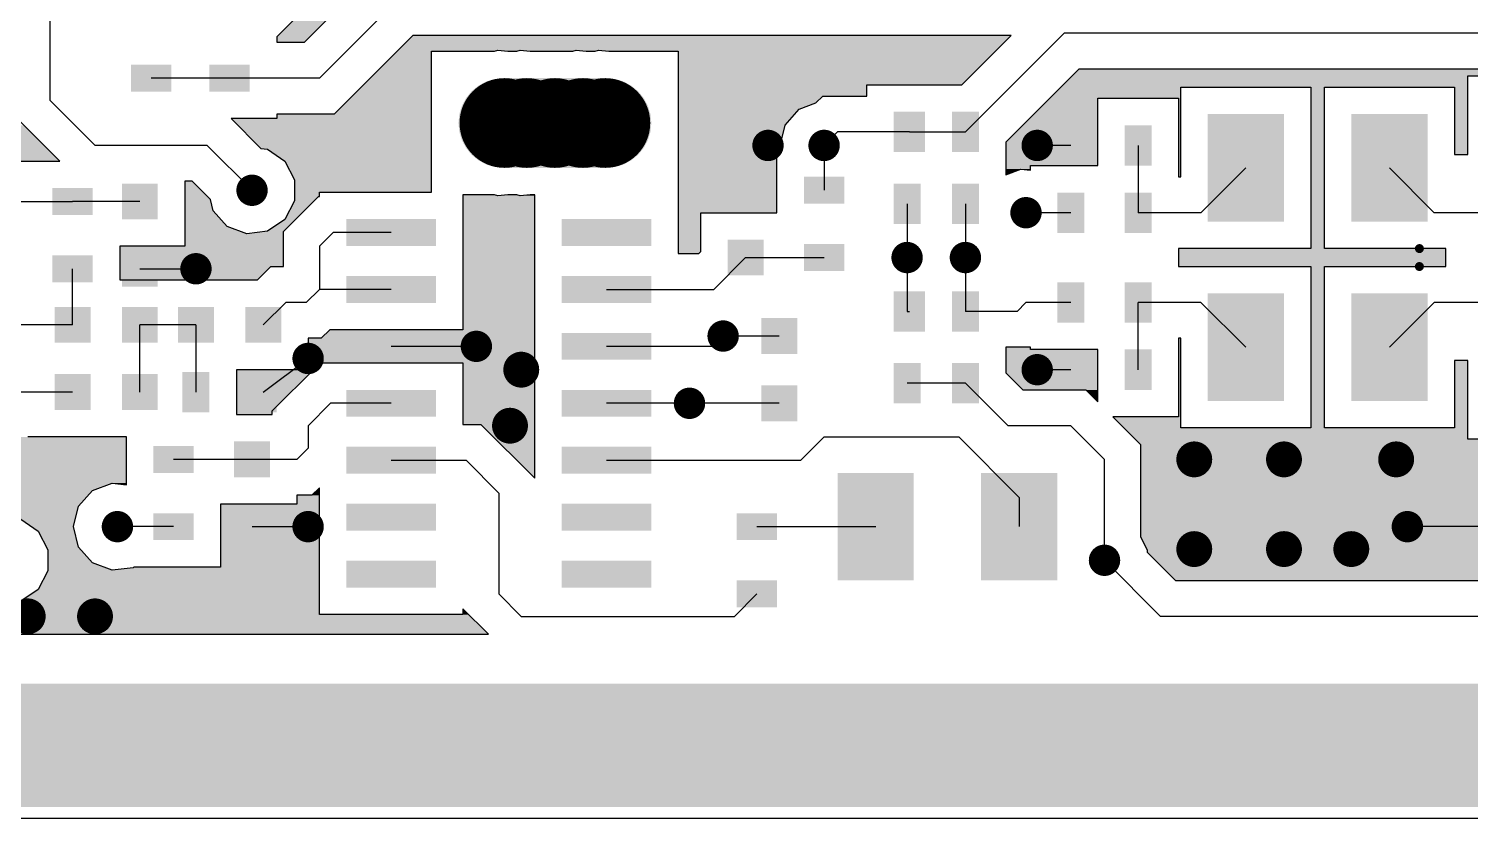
# Model space of a CAD drawing. Extents: x 295 to 953, y 10 to 290.
# Drawn here: x 784.4 to 837.4, y 85 to 114 of the extents above; entities that cross this region are included whole.
import ezdxf

# ---------------------------------------------------------------- set-up
doc = ezdxf.new("R2010")
doc.units = 0
doc.header["$LTSCALE"] = 5
doc.header["$MEASUREMENT"] = 0
doc.layers.get('0').update_dxf_attribs({"linetype": 'CONTINUOUS', "lineweight": 25})
doc.layers.add('16_COMP_GBR', color=1, linetype='CONTINUOUS')

msp = doc.modelspace()

# ---------------------------------------------------------------- linework, layer by layer
for points, const_width in [([(801.034, 110.575, 1), (802.684, 110.575, 1)], 1.65), ([(801.859, 110.575, 1), (803.509, 110.575, 1)], 1.65), ([(802.89, 110.575, 1), (804.54, 110.575, 1)], 1.65), ([(803.921, 110.575, 1), (805.571, 110.575, 1)], 1.65), ([(804.746, 110.575, 1), (806.396, 110.575, 1)], 1.65), ([(811.264, 109.75, 1), (811.841, 109.75, 1)], 0.577), ([(813.326, 109.75, 1), (813.904, 109.75, 1)], 0.577), ([(821.164, 109.75, 1), (821.741, 109.75, 1)], 0.577), ([(792.289, 108.1, 1), (792.866, 108.1, 1)], 0.577), ([(820.751, 107.275, 1), (821.329, 107.275, 1)], 0.577), ([(816.379, 105.625, 1), (816.956, 105.625, 1)], 0.577), ([(818.524, 105.625, 1), (819.101, 105.625, 1)], 0.577), ([(835.426, 105.955, 1), (835.591, 105.955, 1)], 0.165), ([(790.226, 105.213, 1), (790.804, 105.213, 1)], 0.577), ([(835.426, 105.295, 1), (835.591, 105.295, 1)], 0.165), ([(800.539, 102.358, 1), (801.116, 102.358, 1)], 0.577), ([(809.614, 102.738, 1), (810.191, 102.738, 1)], 0.577), ([(794.351, 101.913, 1), (794.929, 101.913, 1)], 0.577), ([(802.148, 101.5, 1), (802.808, 101.5, 1)], 0.66), ([(821.164, 101.5, 1), (821.741, 101.5, 1)], 0.577), ([(808.376, 100.263, 1), (808.954, 100.263, 1)], 0.577), ([(801.735, 99.438, 1), (802.395, 99.438, 1)], 0.66), ([(826.898, 98.2, 1), (827.558, 98.2, 1)], 0.66), ([(830.198, 98.2, 1), (830.858, 98.2, 1)], 0.66), ([(834.323, 98.2, 1), (834.983, 98.2, 1)], 0.66), ([(787.339, 95.725, 1), (787.916, 95.725, 1)], 0.577), ([(794.351, 95.725, 1), (794.929, 95.725, 1)], 0.577), ([(834.776, 95.725, 1), (835.354, 95.725, 1)], 0.577), ([(826.898, 94.9, 1), (827.558, 94.9, 1)], 0.66), ([(830.198, 94.9, 1), (830.858, 94.9, 1)], 0.66), ([(832.673, 94.9, 1), (833.333, 94.9, 1)], 0.66), ([(823.639, 94.488, 1), (824.216, 94.488, 1)], 0.577), ([(783.998, 92.425, 1), (784.658, 92.425, 1)], 0.66), ([(786.473, 92.425, 1), (787.133, 92.425, 1)], 0.66)]:
    msp.add_lwpolyline(points, format="xyb", close=True, dxfattribs=dict(const_width=const_width))
for points in [[(789.608, 112.72), (789.608, 111.73), (788.123, 112.72), (788.123, 111.73)], [(792.495, 112.72), (792.495, 111.73), (791.01, 112.72), (791.01, 111.73)], [(817.328, 110.988), (817.328, 109.503), (816.173, 110.988), (816.173, 109.503)], [(819.308, 110.988), (819.308, 109.503), (818.318, 110.988), (818.318, 109.503)], [(830.528, 110.905), (830.528, 106.945), (827.723, 110.905), (827.723, 106.945)], [(835.808, 110.905), (835.808, 106.945), (833.003, 110.905), (833.003, 106.945)], [(823.185, 110.493), (823.185, 109.008), (822.195, 110.493), (822.195, 109.008)], [(825.66, 110.493), (825.66, 109.008), (824.67, 110.493), (824.67, 109.008)], [(811.388, 108.76), (811.388, 107.44), (810.068, 108.76), (810.068, 107.44)], [(786.72, 108.183), (786.72, 107.193), (785.235, 108.183), (785.235, 107.193)], [(789.113, 108.348), (789.113, 107.028), (787.793, 108.348), (787.793, 107.028)], [(814.358, 108.595), (814.358, 107.605), (812.873, 108.595), (812.873, 107.605)], [(817.163, 108.348), (817.163, 106.863), (816.173, 108.348), (816.173, 106.863)], [(819.308, 108.348), (819.308, 106.863), (818.318, 108.348), (818.318, 106.863)], [(823.185, 108.018), (823.185, 106.533), (822.195, 108.018), (822.195, 106.533)], [(825.66, 108.018), (825.66, 106.533), (824.67, 108.018), (824.67, 106.533)], [(799.343, 107.044), (799.343, 106.054), (796.043, 107.044), (796.043, 106.054)], [(807.263, 107.044), (807.263, 106.054), (803.963, 107.044), (803.963, 106.054)], [(811.388, 106.285), (811.388, 104.965), (810.068, 106.285), (810.068, 104.965)], [(814.358, 106.12), (814.358, 105.13), (812.873, 106.12), (812.873, 105.13)], [(786.72, 105.708), (786.72, 104.718), (785.235, 105.708), (785.235, 104.718)], [(789.113, 105.873), (789.113, 104.553), (787.793, 105.873), (787.793, 104.553)], [(799.343, 104.949), (799.343, 103.959), (796.043, 104.949), (796.043, 103.959)], [(807.263, 104.949), (807.263, 103.959), (803.963, 104.949), (803.963, 103.959)], [(823.185, 104.718), (823.185, 103.233), (822.195, 104.718), (822.195, 103.233)], [(825.66, 104.718), (825.66, 103.233), (824.67, 104.718), (824.67, 103.233)], [(817.328, 104.388), (817.328, 102.903), (816.173, 104.388), (816.173, 102.903)], [(819.308, 104.388), (819.308, 102.903), (818.318, 104.388), (818.318, 102.903)], [(830.528, 104.305), (830.528, 100.345), (827.723, 104.305), (827.723, 100.345)], [(835.808, 104.305), (835.808, 100.345), (833.003, 104.305), (833.003, 100.345)], [(786.638, 103.81), (786.638, 102.49), (785.318, 103.81), (785.318, 102.49)], [(789.113, 103.81), (789.113, 102.49), (787.793, 103.81), (787.793, 102.49)], [(791.175, 103.81), (791.175, 102.49), (789.855, 103.81), (789.855, 102.49)], [(793.65, 103.81), (793.65, 102.49), (792.33, 103.81), (792.33, 102.49)], [(812.625, 103.398), (812.625, 102.078), (811.305, 103.398), (811.305, 102.078)], [(799.343, 102.853), (799.343, 101.863), (796.043, 102.853), (796.043, 101.863)], [(807.263, 102.853), (807.263, 101.863), (803.963, 102.853), (803.963, 101.863)], [(823.185, 102.243), (823.185, 100.758), (822.195, 102.243), (822.195, 100.758)], [(825.66, 102.243), (825.66, 100.758), (824.67, 102.243), (824.67, 100.758)], [(786.638, 101.335), (786.638, 100.015), (785.318, 101.335), (785.318, 100.015)], [(789.113, 101.335), (789.113, 100.015), (787.793, 101.335), (787.793, 100.015)], [(791.01, 101.418), (791.01, 99.933), (790.02, 101.418), (790.02, 99.933)], [(793.485, 101.418), (793.485, 99.933), (792.495, 101.418), (792.495, 99.933)], [(817.163, 101.748), (817.163, 100.263), (816.173, 101.748), (816.173, 100.263)], [(819.308, 101.748), (819.308, 100.263), (818.318, 101.748), (818.318, 100.263)], [(799.343, 100.758), (799.343, 99.768), (796.043, 100.758), (796.043, 99.768)], [(807.263, 100.758), (807.263, 99.768), (803.963, 100.758), (803.963, 99.768)], [(812.625, 100.923), (812.625, 99.603), (811.305, 100.923), (811.305, 99.603)], [(790.433, 98.695), (790.433, 97.705), (788.948, 98.695), (788.948, 97.705)], [(793.238, 98.86), (793.238, 97.54), (791.918, 98.86), (791.918, 97.54)], [(799.343, 98.662), (799.343, 97.672), (796.043, 98.662), (796.043, 97.672)], [(807.263, 98.662), (807.263, 97.672), (803.963, 98.662), (803.963, 97.672)], [(816.915, 97.705), (816.915, 93.745), (814.11, 97.705), (814.11, 93.745)], [(822.195, 97.705), (822.195, 93.745), (819.39, 97.705), (819.39, 93.745)], [(839.19, 97.705), (839.19, 93.745), (836.385, 97.705), (836.385, 93.745)], [(799.343, 96.567), (799.343, 95.577), (796.043, 96.567), (796.043, 95.577)], [(807.263, 96.567), (807.263, 95.577), (803.963, 96.567), (803.963, 95.577)], [(790.433, 96.22), (790.433, 95.23), (788.948, 96.22), (788.948, 95.23)], [(793.238, 96.385), (793.238, 95.065), (791.918, 96.385), (791.918, 95.065)], [(811.883, 96.22), (811.883, 95.23), (810.398, 96.22), (810.398, 95.23)], [(799.343, 94.471), (799.343, 93.481), (796.043, 94.471), (796.043, 93.481)], [(807.263, 94.471), (807.263, 93.481), (803.963, 94.471), (803.963, 93.481)], [(811.883, 93.745), (811.883, 92.755), (810.398, 93.745), (810.398, 92.755)]]:
    msp.add_solid(points)
at = {"layer": '16_COMP_GBR', "color": 7}
for p, q in [((785.153, 111.4), (785.153, 129.138)), ((797.198, 117.454), (793.485, 113.741)), ((794.506, 113.545), (797.394, 116.432)), ((795.053, 112.225), (797.94, 115.113)), ((793.485, 113.741), (793.485, 113.545)), ((793.485, 113.545), (794.506, 113.545)), ((798.486, 113.793), (795.599, 110.905)), ((820.492, 113.793), (798.486, 113.793)), ((818.679, 111.978), (820.492, 113.793)), ((818.813, 110.245), (822.443, 113.875)), ((843.315, 113.875), (822.443, 113.875)), ((799.178, 113.215), (801.489, 113.215)), ((799.178, 110.6), (799.178, 113.215)), ((801.489, 113.215), (801.611, 113.25)), ((801.611, 113.25), (801.983, 113.215)), ((801.983, 113.215), (802.314, 113.215)), ((802.314, 113.215), (802.436, 113.25)), ((802.436, 113.25), (802.808, 113.215)), ((802.808, 113.215), (804.377, 113.215)), ((804.377, 113.215), (804.499, 113.25)), ((804.499, 113.25), (804.87, 113.215)), ((804.87, 113.215), (805.202, 113.215)), ((805.202, 113.215), (805.324, 113.25)), ((805.324, 113.25), (805.695, 113.215)), ((805.695, 113.215), (808.253, 113.215)), ((808.253, 113.215), (808.253, 105.774)), ((822.989, 112.555), (820.298, 109.864)), ((843.645, 112.555), (822.989, 112.555)), ((791.753, 112.225), (788.865, 112.225)), ((795.053, 112.225), (791.753, 112.225)), ((815.183, 111.978), (818.679, 111.978)), ((815.183, 111.565), (815.183, 111.978)), ((826.733, 111.895), (831.518, 111.895)), ((826.733, 108.595), (826.733, 111.895)), ((831.518, 111.895), (831.518, 105.955)), ((832.013, 111.895), (836.798, 111.895)), ((832.013, 105.955), (832.013, 111.895)), ((836.798, 111.895), (836.798, 109.418)), ((837.293, 112.308), (840.263, 112.308)), ((837.293, 109.418), (837.293, 112.308)), ((785.153, 111.4), (786.803, 109.75)), ((813.308, 111.311), (813.564, 111.565)), ((813.564, 111.565), (815.183, 111.565)), ((823.68, 111.483), (826.65, 111.483)), ((823.68, 109.008), (823.68, 111.483)), ((826.65, 111.483), (826.65, 108.595)), ((785.514, 109.173), (783.833, 110.854)), ((793.485, 110.905), (793.485, 110.74)), ((795.599, 110.905), (793.485, 110.905)), ((812.186, 110.501), (812.698, 111.078)), ((812.698, 111.078), (813.308, 111.311)), ((791.805, 110.74), (792.906, 109.639)), ((793.485, 110.74), (791.805, 110.74)), ((799.173, 110.575), (799.178, 110.6)), ((799.178, 110.55), (799.173, 110.575)), ((799.178, 108.034), (799.178, 110.55)), ((812, 109.75), (812.186, 110.501)), ((790.928, 109.75), (786.803, 109.75)), ((792.578, 108.1), (790.928, 109.75)), ((812.041, 109.585), (812, 109.75)), ((813.615, 109.75), (814.11, 110.245)), ((813.615, 109.75), (813.615, 108.1)), ((816.75, 110.245), (814.11, 110.245)), ((816.75, 110.245), (818.813, 110.245)), ((820.298, 109.864), (820.298, 108.671)), ((822.69, 109.75), (821.453, 109.75)), ((825.165, 109.75), (825.165, 107.275)), ((792.906, 109.639), (793.15, 109.61)), ((793.15, 109.61), (793.787, 109.171)), ((811.883, 109.585), (812.041, 109.585)), ((811.883, 107.275), (811.883, 109.585)), ((836.798, 109.418), (837.293, 109.418)), ((781.77, 109.173), (785.514, 109.173)), ((793.787, 109.171), (794.145, 108.486)), ((820.298, 108.671), (820.845, 108.879)), ((820.845, 108.879), (821.205, 108.834)), ((821.205, 109.008), (823.68, 109.008)), ((821.205, 108.834), (821.205, 109.008)), ((829.125, 108.925), (827.475, 107.275)), ((834.405, 108.925), (836.055, 107.275)), ((790.103, 108.43), (790.103, 106.038)), ((790.381, 108.43), (790.103, 108.43)), ((791.045, 107.765), (790.381, 108.43)), ((794.145, 108.486), (794.145, 107.714)), ((826.65, 108.595), (826.733, 108.595)), ((783.503, 107.688), (785.978, 107.688)), ((788.453, 107.688), (785.978, 107.688)), ((791.149, 107.349), (791.045, 107.765)), ((793.733, 106.584), (795.018, 107.869)), ((794.145, 107.714), (793.787, 107.029)), ((795.018, 107.869), (795.053, 107.869)), ((795.053, 108.034), (799.178, 108.034)), ((795.053, 107.869), (795.053, 108.034)), ((800.333, 107.935), (800.333, 102.969)), ((801.489, 107.935), (800.333, 107.935)), ((801.611, 107.9), (801.489, 107.935)), ((801.983, 107.935), (801.611, 107.9)), ((802.314, 107.935), (801.983, 107.935)), ((802.436, 107.9), (802.314, 107.935)), ((802.808, 107.935), (802.436, 107.9)), ((802.973, 107.935), (802.808, 107.935)), ((802.973, 97.51), (802.973, 107.935)), ((816.668, 107.605), (816.668, 105.625)), ((818.813, 107.605), (818.813, 105.625)), ((791.66, 106.772), (791.149, 107.349)), ((809.078, 107.275), (811.883, 107.275)), ((809.078, 105.843), (809.078, 107.275)), ((822.69, 107.275), (821.04, 107.275)), ((827.475, 107.275), (825.165, 107.275)), ((838.542, 107.275), (836.055, 107.275)), ((792.383, 106.498), (791.66, 106.772)), ((793.15, 106.59), (792.383, 106.498)), ((793.787, 107.029), (793.15, 106.59)), ((793.733, 105.295), (793.733, 106.584)), ((795.053, 106.038), (795.564, 106.549)), ((797.693, 106.549), (795.564, 106.549)), ((787.71, 106.038), (787.71, 104.8)), ((790.103, 106.038), (787.71, 106.038)), ((795.053, 106.038), (795.053, 104.454)), ((808.253, 105.774), (809.01, 105.774)), ((809.01, 105.774), (809.078, 105.843)), ((810.728, 105.625), (809.556, 104.454)), ((810.728, 105.625), (813.615, 105.625)), ((816.668, 105.625), (816.668, 103.645)), ((818.813, 105.625), (818.813, 103.645)), ((826.65, 105.955), (826.65, 105.295)), ((828.021, 105.955), (826.65, 105.955)), ((828.023, 105.955), (828.021, 105.955)), ((831.518, 105.955), (828.023, 105.955)), ((835.509, 105.955), (832.013, 105.955)), ((836.482, 105.955), (835.509, 105.955)), ((836.482, 105.295), (836.482, 105.955)), ((785.978, 103.15), (785.978, 105.213)), ((788.453, 105.213), (790.515, 105.213)), ((792.774, 104.8), (793.269, 105.295)), ((793.269, 105.295), (793.733, 105.295)), ((826.65, 105.295), (828.021, 105.295)), ((828.021, 105.295), (828.023, 105.295)), ((828.023, 105.295), (831.518, 105.295)), ((831.518, 105.295), (831.518, 99.355)), ((832.013, 105.295), (835.509, 105.295)), ((832.013, 99.355), (832.013, 105.295)), ((835.509, 105.295), (836.482, 105.295)), ((787.71, 104.8), (792.774, 104.8)), ((795.053, 104.454), (794.574, 103.975)), ((797.693, 104.454), (795.053, 104.454)), ((805.613, 104.454), (809.556, 104.454)), ((792.99, 103.15), (793.815, 103.975)), ((794.574, 103.975), (793.815, 103.975)), ((820.71, 103.645), (821.04, 103.975)), ((822.69, 103.975), (821.04, 103.975)), ((827.475, 103.975), (825.165, 103.975)), ((825.165, 101.5), (825.165, 103.975)), ((829.125, 102.325), (827.475, 103.975)), ((834.405, 102.325), (836.055, 103.975)), ((838.542, 103.975), (836.055, 103.975)), ((816.668, 103.645), (816.75, 103.645)), ((820.71, 103.645), (818.813, 103.645)), ((785.978, 103.15), (783.09, 103.15)), ((790.515, 103.15), (788.453, 103.15)), ((788.453, 100.675), (788.453, 103.15)), ((790.515, 103.15), (790.515, 100.675)), ((795.435, 102.969), (795.12, 102.655)), ((800.333, 102.969), (795.435, 102.969)), ((794.64, 102.655), (794.64, 101.5)), ((795.12, 102.655), (794.64, 102.655)), ((800.828, 102.358), (797.693, 102.358)), ((809.523, 102.358), (805.613, 102.358)), ((809.903, 102.738), (809.523, 102.358)), ((811.965, 102.738), (809.903, 102.738)), ((820.298, 102.325), (820.298, 101.388)), ((821.205, 102.325), (820.298, 102.325)), ((821.205, 102.243), (821.205, 102.325)), ((826.65, 102.655), (826.65, 99.768)), ((826.733, 102.655), (826.65, 102.655)), ((826.733, 99.355), (826.733, 102.655)), ((792.99, 100.675), (794.64, 101.913)), ((823.68, 102.243), (821.205, 102.243)), ((823.68, 100.315), (823.68, 102.243)), ((836.798, 101.833), (836.798, 99.355)), ((837.293, 101.833), (836.798, 101.833)), ((837.293, 98.943), (837.293, 101.833)), ((792, 101.5), (792, 99.85)), ((794.64, 101.5), (792, 101.5)), ((793.32, 99.984), (794.919, 101.582)), ((794.919, 101.582), (795.053, 101.582)), ((795.053, 101.748), (800.333, 101.748)), ((795.053, 101.582), (795.053, 101.748)), ((800.333, 101.748), (800.333, 99.487)), ((820.298, 101.388), (820.926, 100.758)), ((822.69, 101.5), (821.453, 101.5)), ((818.813, 101.005), (816.668, 101.005)), ((818.813, 101.005), (820.38, 99.438)), ((820.926, 100.758), (823.236, 100.758)), ((823.236, 100.758), (823.68, 100.315)), ((785.978, 100.675), (783.09, 100.675)), ((794.64, 99.438), (795.465, 100.263)), ((797.693, 100.263), (795.465, 100.263)), ((808.665, 100.263), (805.613, 100.263)), ((811.965, 100.263), (808.665, 100.263)), ((792, 99.85), (793.32, 99.85)), ((793.32, 99.85), (793.32, 99.984)), ((824.228, 99.768), (825.248, 98.746)), ((826.65, 99.768), (824.228, 99.768)), ((794.64, 99.438), (794.64, 98.613)), ((800.333, 99.487), (800.994, 99.487)), ((800.994, 99.487), (802.973, 97.51)), ((822.69, 99.438), (820.38, 99.438)), ((822.69, 99.438), (823.928, 98.2)), ((831.518, 99.355), (826.733, 99.355)), ((836.798, 99.355), (832.013, 99.355)), ((787.958, 99.025), (784.328, 99.025)), ((787.958, 97.264), (787.958, 99.025)), ((794.228, 98.2), (794.64, 98.613)), ((813.615, 99.025), (812.757, 98.167)), ((813.615, 99.025), (818.565, 99.025)), ((820.793, 96.798), (818.565, 99.025)), ((825.248, 98.746), (825.248, 95.346)), ((841.995, 98.943), (837.293, 98.943)), ((792.578, 98.2), (789.69, 98.2)), ((794.228, 98.2), (792.578, 98.2)), ((797.693, 98.167), (800.448, 98.167)), ((801.653, 96.963), (800.448, 98.167)), ((805.613, 98.167), (812.757, 98.167)), ((823.928, 94.488), (823.928, 98.2)), ((786.199, 96.476), (786.71, 97.053)), ((786.71, 97.053), (787.433, 97.329)), ((787.433, 97.329), (787.958, 97.264)), ((795.053, 97.159), (794.774, 96.88)), ((795.053, 92.491), (795.053, 97.159)), ((786.012, 95.725), (786.199, 96.476)), ((791.423, 96.55), (791.423, 94.24)), ((794.228, 96.55), (791.423, 96.55)), ((794.228, 96.88), (794.228, 96.55)), ((794.774, 96.88), (794.228, 96.88)), ((801.653, 96.963), (801.653, 93.25)), ((820.793, 96.798), (820.793, 95.725)), ((784.075, 95.997), (784.712, 95.558)), ((784.712, 95.558), (785.07, 94.874)), ((786.199, 94.974), (786.012, 95.725)), ((789.69, 95.725), (787.628, 95.725)), ((792.578, 95.725), (794.64, 95.725)), ((811.14, 95.725), (815.513, 95.725)), ((837.788, 95.725), (835.065, 95.725)), ((786.71, 94.397), (786.199, 94.974)), ((825.248, 95.346), (825.495, 94.874)), ((785.07, 94.874), (785.07, 94.101)), ((787.433, 94.123), (786.71, 94.397)), ((823.928, 94.488), (825.99, 92.425)), ((825.495, 94.874), (825.495, 94.786)), ((825.495, 94.786), (826.536, 93.745)), ((785.07, 94.101), (784.712, 93.417)), ((788.2, 94.215), (787.433, 94.123)), ((788.236, 94.24), (788.2, 94.215)), ((791.423, 94.24), (788.236, 94.24)), ((784.712, 93.417), (784.075, 92.978)), ((826.536, 93.745), (840.675, 93.745)), ((802.478, 92.425), (801.653, 93.25)), ((811.14, 93.25), (810.315, 92.425)), ((800.333, 92.491), (795.053, 92.491)), ((800.333, 92.704), (800.333, 92.491)), ((801.271, 91.765), (800.333, 92.704)), ((802.478, 92.425), (810.315, 92.425)), ((853.215, 92.425), (825.99, 92.425)), ((629.897, 91.765), (801.271, 91.765)), ((505.478, 85), (865.178, 85))]:
    msp.add_line(p, q, dxfattribs=at)
for points in [[(793.485, 113.741), (796.176, 116.432), (794.703, 113.741), (797.394, 116.432)], [(793.485, 113.545), (793.485, 113.741), (794.506, 113.545), (794.703, 113.741)], [(797.943, 113.25), (798.486, 113.792), (819.95, 113.25), (820.492, 113.792)], [(798.486, 113.792), (798.486, 113.793), (820.492, 113.792), (798.486, 113.793)], [(795.599, 110.905), (797.909, 113.215), (799.178, 110.905), (799.178, 113.215)], [(797.909, 113.215), (797.943, 113.25), (801.489, 113.215), (801.611, 113.25)], [(797.909, 113.215), (797.909, 113.215), (799.178, 113.215), (801.489, 113.215)], [(801.983, 113.215), (801.611, 113.25), (802.314, 113.215), (802.436, 113.25)], [(802.808, 113.215), (802.436, 113.25), (804.377, 113.215), (804.499, 113.25)], [(804.87, 113.215), (804.499, 113.25), (805.202, 113.215), (805.324, 113.25)], [(805.695, 113.215), (805.324, 113.25), (819.915, 113.215), (819.95, 113.25)], [(808.253, 111.978), (808.253, 113.215), (818.679, 111.978), (819.915, 113.215)], [(822.741, 112.308), (822.989, 112.555), (843.645, 112.308), (843.645, 112.555)], [(822.989, 112.555), (822.989, 112.555), (843.645, 112.555), (822.989, 112.555)], [(800.651, 111.742), (800.9, 111.946), (806.779, 111.742), (806.53, 111.946)], [(800.9, 111.946), (801.186, 112.1), (806.53, 111.946), (806.244, 112.1)], [(801.186, 112.1), (801.496, 112.194), (806.244, 112.1), (805.934, 112.194)], [(801.496, 112.194), (801.818, 112.225), (805.934, 112.194), (805.613, 112.225)], [(808.253, 111.977), (808.253, 111.978), (815.183, 111.977), (818.679, 111.978)], [(808.253, 111.565), (808.253, 111.977), (815.183, 111.565), (815.183, 111.977)], [(821.916, 111.483), (822.329, 111.895), (826.733, 111.483), (826.733, 111.895)], [(822.329, 111.895), (822.741, 112.307), (837.293, 111.895), (837.293, 112.307)], [(822.329, 111.895), (822.329, 111.895), (826.733, 111.895), (831.518, 111.895)], [(822.741, 112.307), (822.741, 112.308), (837.293, 112.307), (840.263, 112.308)], [(831.518, 105.955), (831.518, 111.895), (832.013, 105.955), (832.013, 111.895)], [(831.518, 111.895), (831.518, 111.895), (832.013, 111.895), (836.798, 111.895)], [(836.798, 109.418), (836.798, 111.895), (837.293, 109.418), (837.293, 111.895)], [(800.293, 111.207), (800.446, 111.492), (807.137, 111.207), (806.984, 111.492)], [(800.446, 111.492), (800.651, 111.742), (806.984, 111.492), (806.779, 111.742)], [(808.253, 111.311), (808.253, 111.565), (813.308, 111.311), (813.564, 111.565)], [(808.253, 111.565), (808.253, 111.565), (813.564, 111.565), (815.183, 111.565)], [(820.298, 109.864), (821.916, 111.482), (823.68, 109.864), (823.68, 111.482)], [(821.916, 111.482), (821.916, 111.483), (823.68, 111.482), (826.65, 111.483)], [(826.65, 108.595), (826.65, 111.483), (826.733, 108.595), (826.733, 111.483)], [(793.485, 110.74), (793.485, 110.905), (799.178, 110.74), (799.178, 110.905)], [(800.168, 110.575), (800.199, 110.897), (807.263, 110.575), (807.231, 110.897)], [(800.199, 110.897), (800.293, 111.207), (807.231, 110.897), (807.137, 111.207)], [(808.253, 111.078), (808.253, 111.311), (812.698, 111.078), (813.308, 111.311)], [(808.253, 110.501), (808.253, 111.078), (812.186, 110.501), (812.698, 111.078)], [(763.434, 110.245), (763.564, 110.493), (784.441, 110.245), (784.194, 110.493)], [(791.946, 110.6), (791.805, 110.74), (799.178, 110.6), (799.178, 110.74)], [(791.97, 110.575), (791.946, 110.6), (799.173, 110.575), (799.178, 110.6)], [(791.995, 110.55), (791.97, 110.575), (799.178, 110.55), (799.173, 110.575)], [(792.906, 109.639), (791.995, 110.55), (799.178, 109.639), (799.178, 110.55)], [(800.199, 110.253), (800.168, 110.575), (807.231, 110.253), (807.263, 110.575)], [(800.293, 109.943), (800.199, 110.253), (807.137, 109.943), (807.231, 110.253)], [(808.253, 109.75), (808.253, 110.501), (812, 109.75), (812.186, 110.501)], [(776.325, 109.173), (776.325, 110.245), (785.514, 109.173), (784.441, 110.245)], [(800.446, 109.658), (800.293, 109.943), (806.984, 109.658), (807.137, 109.943)], [(808.253, 109.585), (808.253, 109.75), (812.041, 109.585), (812, 109.75)], [(820.298, 109.008), (820.298, 109.864), (823.68, 109.008), (823.68, 109.864)], [(793.15, 109.61), (792.906, 109.639), (799.178, 109.61), (799.178, 109.639)], [(793.787, 109.171), (793.15, 109.61), (799.178, 109.171), (799.178, 109.61)], [(800.651, 109.408), (800.446, 109.658), (806.779, 109.408), (806.984, 109.658)], [(800.9, 109.204), (800.651, 109.408), (806.53, 109.204), (806.779, 109.408)], [(801.186, 109.05), (800.9, 109.204), (806.244, 109.05), (806.53, 109.204)], [(808.253, 107.275), (808.253, 109.585), (811.883, 107.275), (811.883, 109.585)], [(808.253, 109.585), (808.253, 109.585), (811.883, 109.585), (812.041, 109.585)], [(776.325, 109.172), (776.325, 109.173), (781.77, 109.172), (785.514, 109.173)], [(794.145, 108.486), (793.787, 109.171), (799.178, 108.486), (799.178, 109.171)], [(801.496, 108.956), (801.186, 109.05), (805.934, 108.956), (806.244, 109.05)], [(801.818, 108.925), (801.496, 108.956), (805.613, 108.925), (805.934, 108.956)], [(820.298, 109.007), (820.298, 109.008), (821.205, 109.007), (823.68, 109.008)], [(820.298, 108.879), (820.298, 109.007), (821.205, 108.879), (821.205, 109.007)], [(820.298, 108.671), (820.298, 108.879), (820.298, 108.671), (820.845, 108.879)], [(821.205, 108.834), (820.845, 108.879), (821.205, 108.834), (821.205, 108.879)], [(790.103, 107.765), (790.103, 108.43), (791.045, 107.765), (790.381, 108.43)], [(790.103, 108.43), (790.103, 108.43), (790.381, 108.43), (790.103, 108.43)], [(794.145, 108.034), (794.145, 108.486), (799.178, 108.034), (799.178, 108.486)], [(790.103, 107.349), (790.103, 107.765), (791.149, 107.349), (791.045, 107.765)], [(793.787, 107.029), (794.145, 107.714), (794.178, 107.029), (794.863, 107.714)], [(794.145, 107.869), (794.145, 108.034), (795.053, 107.869), (795.053, 108.034)], [(794.145, 108.034), (794.145, 108.034), (795.053, 108.034), (799.178, 108.034)], [(794.145, 107.714), (794.145, 107.869), (794.863, 107.714), (795.018, 107.869)], [(794.145, 107.869), (794.145, 107.869), (795.018, 107.869), (795.053, 107.869)], [(800.333, 107.9), (800.333, 107.935), (801.611, 107.9), (801.489, 107.935)], [(800.333, 102.969), (800.333, 107.9), (802.973, 102.969), (802.973, 107.9)], [(801.611, 107.9), (801.983, 107.935), (802.436, 107.9), (802.314, 107.935)], [(802.436, 107.9), (802.807, 107.935), (802.973, 107.9), (802.973, 107.935)], [(802.807, 107.935), (802.808, 107.935), (802.973, 107.935), (802.808, 107.935)], [(790.103, 106.772), (790.103, 107.349), (791.66, 106.772), (791.149, 107.349)], [(808.253, 105.843), (808.253, 107.275), (809.078, 105.843), (809.078, 107.275)], [(808.253, 107.275), (808.253, 107.275), (809.078, 107.275), (811.883, 107.275)], [(790.103, 106.498), (790.103, 106.772), (792.383, 106.498), (791.66, 106.772)], [(792.383, 106.498), (793.095, 106.584), (793.733, 106.498), (793.733, 106.584)], [(793.095, 106.584), (793.15, 106.59), (793.733, 106.584), (793.739, 106.59)], [(793.15, 106.59), (793.787, 107.029), (793.739, 106.59), (794.178, 107.029)], [(787.71, 105.295), (787.71, 106.038), (793.733, 105.295), (793.733, 106.038)], [(790.103, 106.038), (790.103, 106.498), (793.733, 106.038), (793.733, 106.498)], [(808.253, 105.774), (808.253, 105.843), (809.01, 105.774), (809.078, 105.843)], [(826.65, 105.295), (826.65, 105.955), (836.482, 105.295), (836.482, 105.955)], [(826.65, 105.955), (826.65, 105.955), (836.482, 105.955), (832.013, 105.955)], [(787.71, 104.8), (787.71, 105.295), (792.774, 104.8), (793.269, 105.295)], [(787.71, 105.295), (787.71, 105.295), (793.269, 105.295), (793.733, 105.295)], [(831.518, 99.355), (831.518, 105.295), (832.013, 99.355), (832.013, 105.295)], [(831.518, 105.295), (831.518, 105.295), (832.013, 105.295), (836.482, 105.295)], [(795.12, 102.655), (795.435, 102.969), (802.973, 102.655), (802.973, 102.969)], [(794.64, 101.748), (794.64, 102.655), (802.973, 101.748), (802.973, 102.655)], [(820.298, 102.243), (820.298, 102.325), (821.205, 102.243), (821.205, 102.325)], [(820.298, 102.325), (820.298, 102.325), (821.205, 102.325), (820.298, 102.325)], [(826.65, 99.768), (826.65, 102.655), (826.733, 99.768), (826.733, 102.655)], [(826.65, 102.655), (826.65, 102.655), (826.733, 102.655), (826.65, 102.655)], [(820.298, 102.242), (820.298, 102.243), (823.68, 102.242), (821.205, 102.243)], [(820.298, 101.388), (820.298, 102.242), (823.68, 101.388), (823.68, 102.242)], [(836.798, 99.355), (836.798, 101.833), (837.293, 99.355), (837.293, 101.833)], [(836.798, 101.833), (836.798, 101.833), (837.293, 101.833), (836.798, 101.833)], [(792, 99.984), (792, 101.5), (793.32, 99.984), (794.836, 101.5)], [(794.64, 101.747), (794.64, 101.748), (795.053, 101.747), (800.333, 101.748)], [(794.64, 101.582), (794.64, 101.747), (795.053, 101.582), (795.053, 101.747)], [(794.64, 101.582), (794.64, 101.582), (794.919, 101.582), (795.053, 101.582)], [(794.64, 101.5), (794.64, 101.582), (794.836, 101.5), (794.919, 101.582)], [(800.333, 99.487), (800.333, 101.748), (802.972, 99.487), (802.973, 101.748)], [(820.926, 100.758), (820.298, 101.388), (823.68, 100.758), (823.68, 101.388)], [(823.68, 100.315), (823.236, 100.758), (823.68, 100.315), (823.68, 100.758)], [(792, 99.85), (792, 99.984), (793.32, 99.85), (793.32, 99.984)], [(824.64, 99.355), (824.228, 99.768), (826.733, 99.355), (826.733, 99.768)], [(802.972, 97.51), (800.994, 99.487), (802.972, 97.51), (802.972, 99.487)], [(825.052, 98.943), (824.64, 99.355), (837.293, 98.943), (837.293, 99.355)], [(776.16, 97.921), (776.16, 99.025), (787.958, 97.921), (787.958, 99.025)], [(776.16, 99.025), (776.16, 99.025), (787.958, 99.025), (784.328, 99.025)], [(825.052, 98.942), (825.052, 98.943), (841.995, 98.942), (837.293, 98.943)], [(825.248, 98.746), (825.052, 98.942), (841.995, 98.746), (841.995, 98.942)], [(825.248, 98.695), (825.248, 98.746), (841.995, 98.695), (841.995, 98.746)], [(825.248, 95.346), (825.248, 98.695), (840.675, 95.346), (840.675, 98.695)], [(825.248, 98.695), (825.248, 98.695), (840.675, 98.695), (841.995, 98.695)], [(776.211, 97.87), (776.16, 97.921), (787.958, 97.87), (787.958, 97.921)], [(777.577, 97.329), (777.036, 97.87), (787.958, 97.329), (787.958, 97.87)], [(777.853, 97.053), (777.577, 97.329), (786.71, 97.053), (787.433, 97.329)], [(778.43, 96.476), (777.853, 97.053), (786.199, 96.476), (786.71, 97.053)], [(787.958, 97.264), (787.433, 97.329), (787.958, 97.264), (787.958, 97.329)], [(794.774, 96.88), (795.053, 97.159), (795.053, 96.88), (795.053, 97.159)], [(778.635, 96.271), (778.43, 96.476), (786.148, 96.271), (786.199, 96.476)], [(791.423, 94.24), (791.423, 96.55), (795.053, 94.24), (795.053, 96.55)], [(794.228, 96.55), (794.228, 96.88), (795.053, 96.55), (795.053, 96.88)], [(778.635, 96.22), (778.635, 96.271), (786.135, 96.22), (786.148, 96.271)], [(783.338, 96.086), (783.338, 96.22), (786.102, 96.086), (786.135, 96.22)], [(784.075, 95.997), (783.338, 96.086), (786.08, 95.997), (786.102, 96.086)], [(784.47, 95.725), (784.075, 95.997), (786.012, 95.725), (786.08, 95.997)], [(784.712, 95.558), (784.47, 95.725), (786.054, 95.558), (786.012, 95.725)], [(785.017, 94.974), (784.712, 95.558), (786.199, 94.974), (786.054, 95.558)], [(785.07, 94.874), (785.017, 94.974), (786.288, 94.874), (786.199, 94.974)], [(825.495, 94.874), (825.248, 95.346), (840.675, 94.874), (840.675, 95.346)], [(785.07, 94.397), (785.07, 94.874), (786.71, 94.397), (786.288, 94.874)], [(785.07, 94.123), (785.07, 94.397), (787.433, 94.123), (786.71, 94.397)], [(825.495, 94.786), (825.495, 94.874), (840.675, 94.786), (840.675, 94.874)], [(826.536, 93.745), (825.495, 94.786), (840.675, 93.745), (840.675, 94.786)], [(784.712, 93.417), (785.07, 94.101), (795.053, 93.417), (795.053, 94.101)], [(785.07, 94.101), (785.07, 94.123), (795.053, 94.101), (795.053, 94.123)], [(787.433, 94.123), (788.2, 94.215), (795.053, 94.123), (795.053, 94.215)], [(788.2, 94.215), (788.236, 94.24), (795.053, 94.215), (795.053, 94.24)], [(784.075, 92.978), (784.712, 93.417), (795.053, 92.978), (795.053, 93.417)], [(783.338, 92.889), (784.075, 92.978), (795.053, 92.889), (795.053, 92.978)], [(783.338, 92.755), (783.338, 92.889), (795.053, 92.755), (795.053, 92.889)], [(734.58, 92.491), (734.58, 92.755), (795.053, 92.491), (795.053, 92.755)], [(734.58, 91.93), (734.58, 92.491), (801.106, 91.93), (800.545, 92.491)], [(800.333, 92.491), (800.333, 92.704), (800.545, 92.491), (800.333, 92.704)], [(629.898, 91.765), (630.062, 91.93), (801.271, 91.765), (801.106, 91.93)], [(505.89, 88.465), (505.89, 89.95), (868.065, 88.465), (868.065, 89.95)], [(505.89, 89.95), (505.89, 89.95), (868.065, 89.95), (517.028, 89.95)], [(505.89, 85.825), (505.89, 88.465), (865.425, 85.825), (868.065, 88.465)], [(506.303, 85.413), (505.89, 85.825), (865.013, 85.413), (865.425, 85.825)]]:
    msp.add_solid(points, dxfattribs=at)

doc.saveas('drawing.dxf')
